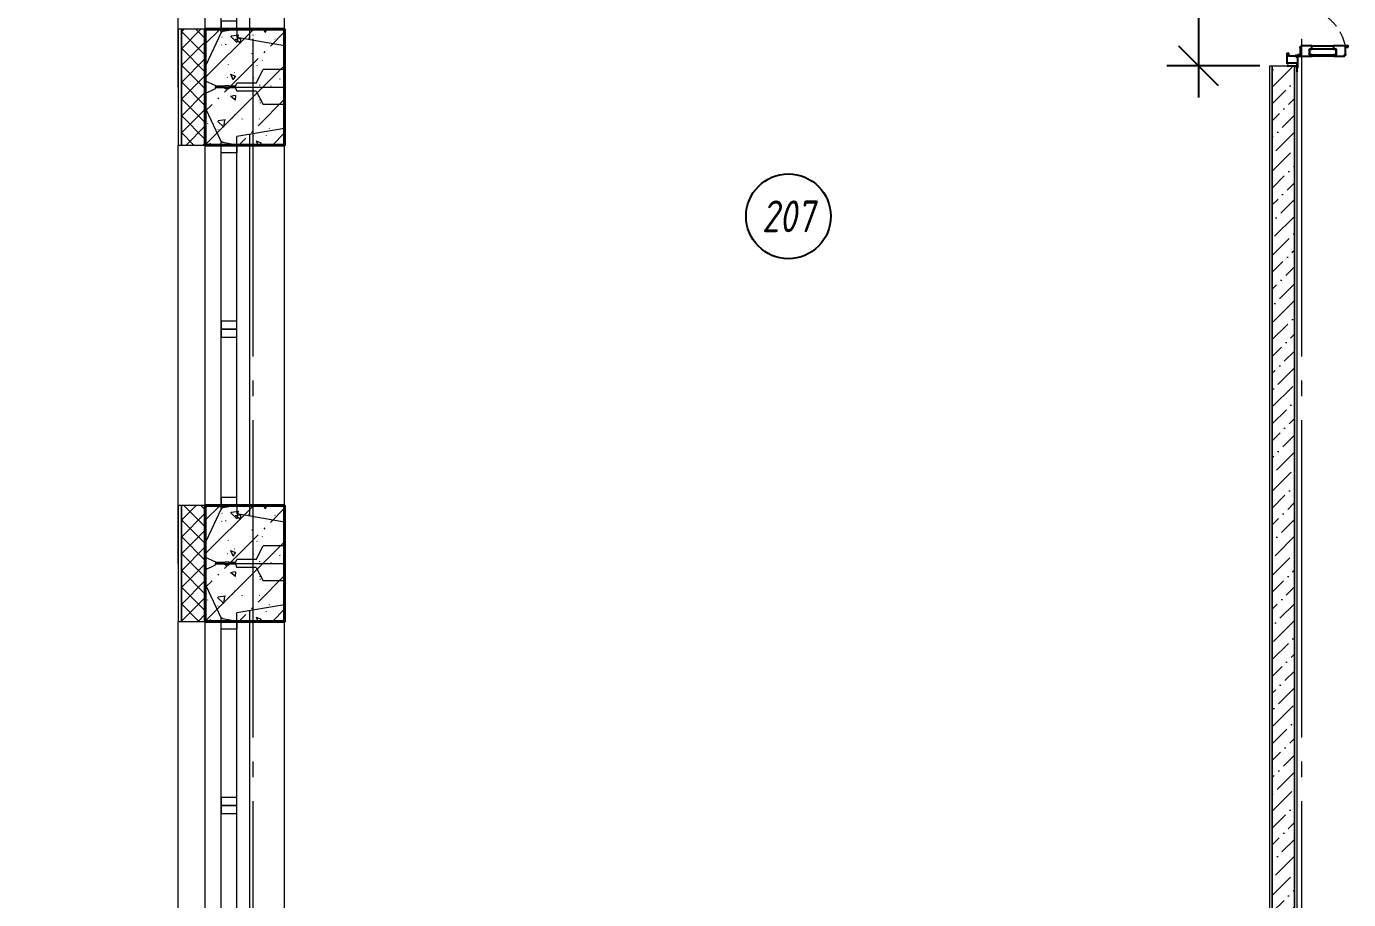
# Model space of a CAD drawing. Header units: millimetres. Extents: x -85420 to 1195317, y -69347 to 470418.
# Drawn here: x 429121 to 437442, y 19459 to 24958 of the extents above; entities that cross this region are included whole.
import ezdxf
from ezdxf import colors
from ezdxf.entities.mleader import LeaderData, LeaderLine
from ezdxf.enums import TextEntityAlignment as Align
from ezdxf.math import Vec2, Vec3

# ---------------------------------------------------------------- set-up
doc = ezdxf.new("R2010")
doc.units = ezdxf.units.MM
for name, pattern in [('GOST2.303 6', [12, 8, -1.5, 1, -1.5]), ('ГОСТ 2.303 4', [7, 5, -2, 0]), ('ГОСТ 2.303 5', [24, 20, -1.5, 1, -1.5]), ('осевая', [50.8, 31.75, -6.35, 6.35, -6.35])]:
    doc.linetypes.add(name, pattern=pattern)
for name, color, linetype, lineweight in [('+АР_Осевые линии', 252, 'GOST2.303 6', 9), ('+АР_Стены внутренние', 250, 'Continuous', 18), ('АР_Окна', 4, 'Continuous', 9), ('АР_Отметки', 7, 'Continuous', 5), ('АР_Сущ Несущая стена', 250, 'Continuous', 50), ('АР_штриховка несущих стен', 250, 'Continuous', 0), ('СПДС_+АР_Стены', 250, 'Continuous', 20), ('СПДС_РАЗМЕРЫ', 252, 'Continuous', 0), ('стены', 7, 'Continuous', 40), ('ТОНКАЯ', 253, 'Continuous', 0), ('ЭКСПЛИКАЦИЯ', 7, 'Continuous', 5)]:
    doc.layers.add(name, color=color, linetype=linetype, lineweight=lineweight)
doc.layers.add('ОСИ', color=7, linetype='осевая', lineweight=13, true_color=0x999999)
doc.styles.add('ISOCPEUR', font='', dxfattribs={"height": 250})
doc.styles.add('ГОСТ 2.304', font='CS_Gost2304.shx', dxfattribs={"oblique": 10})
doc.styles.get('ISOCPEUR').set_extended_font_data('ISOCPEUR', italic=True)
doc.linetypes.add('Ground1', pattern='A,12,[130,ltypeshp.shx,S=3,R=-150,X=0,Y=-2.598],3,[130,ltypeshp.shx,S=3,R=-150,X=0,Y=-2.598],3,[130,ltypeshp.shx,S=3,R=-150,X=0,Y=-2.598],0', length=18)
doc.dimstyles.new('СПДС', dxfattribs={"dimscale": 100, "dimtxt": 2.5, "dimasz": 2.5, "dimexe": 2, "dimexo": 0.625, "dimgap": 1, "dimtad": 1, "dimdec": 0, "dimrnd": 5, "dimtxsty": 'ГОСТ 2.304', "dimblk": 'OBLIQUE', "dimblk1": 'OBLIQUE', "dimblk2": 'OBLIQUE', "dimcen": 2.5, "dimdle": 2, "dimadec": 0, "dimazin": 2, "dimtfac": 0.75, "dimtdec": 4, "dimtmove": 1, "dimatfit": 3, "dimfxl": 1, "dimtfill": 1, "dimtolj": 1, "dimarcsym": 1})
pattern_1 = [(45, (0, 0), (-53.033009, 53.033009), []), (135, (0, 0), (-53.033009, -53.033009), [])]

# ---------------------------------------------------------------- blocks, each defined once
blk = doc.blocks.new('_Oblique')
at = {"color": 0, "linetype": 'ByBlock', "lineweight": -2}
blk.add_line((-0.5, -0.5), (0.5, 0.5), dxfattribs=at)
blk = doc.blocks.new('*D319')
at = {"layer": 'Defpoints', "color": 0, "ltscale": 100, "transparency": 16777216}
for p in [(436946.4, 26211.4), (436497.2, 24710.4), (436946.4, 24710.4)]:
    blk.add_point(p, dxfattribs=at)
at = {"layer": 'СПДС_РАЗМЕРЫ', "color": 0, "lineweight": -2, "ltscale": 100, "transparency": 16777216}
for p, q in [((436497.2, 26411.4), (436497.2, 24510.4)), ((436883.9, 26211.4), (436297.2, 26211.4)), ((436883.9, 24710.4), (436297.2, 24710.4))]:
    blk.add_line(p, q, dxfattribs=at)
at = {"layer": 'СПДС_РАЗМЕРЫ', "color": 0, "lineweight": -2, "ltscale": 100, "transparency": 16777216, "xscale": 250, "yscale": 250, "zscale": 250}
for p, rotation in [((436497.2, 26211.4), 90), ((436497.2, 24710.4), 270)]:
    blk.add_blockref('_Oblique', p, dxfattribs=dict(at, rotation=rotation))
at = {"layer": 'СПДС_РАЗМЕРЫ', "color": 0, "ltscale": 100, "transparency": 16777216, "insert": (436267.1, 25460.9), "char_height": 250, "attachment_point": 5, "rotation": 90, "style": 'ГОСТ 2.304', "bg_fill": 3, "box_fill_scale": 1.1, "bg_fill_color": 256, "bg_fill_true_color": 13158600, "bg_fill_transparency": 0}
blk.add_mtext('\\A1;1500', dxfattribs=at)
blk = doc.blocks.new('НП 3033')
at = {"layer": 'АР_Окна', "ltscale": 100}
for p, q in [((365, 500), (2635, 500)), ((365, 400), (2635, 400)), ((365, 300), (2635, 300)), ((365, 220), (2635, 220)), ((365, 0), (2635, 0))]:
    blk.add_line(p, q, dxfattribs=at)
for points in [[(365, 300), (365, 500), (365, 670), (2635, 670), (2635, 300)], [(365, 300), (415, 300), (415, 400), (365, 400)], [(1450, 400), (1425, 400), (1425, 300), (1450, 300), (1475, 300), (1475, 400), (1437.5, 400)], [(1500, 400), (1475, 400), (1475, 300), (1500, 300), (1525, 300), (1525, 400), (1487.5, 400)], [(2635, 300), (2585, 300), (2585, 400), (2635, 400)]]:
    blk.add_lwpolyline(points, dxfattribs=at)
at = {"layer": 'СПДС_+АР_Стены', "ltscale": 100}
for points in [[(0, 670), (0, 670), (365, 670), (365, 670)], [(3000, 670), (3000, 670), (2635, 670), (2635, 670)]]:
    blk.add_lwpolyline(points, dxfattribs=at)
at = {"layer": 'стены', "ltscale": 100}
for p, q in [((2960, 500), (2860, 500)), ((0, 0), (0, 0))]:
    blk.add_line(p, q, dxfattribs=at)
at = {"layer": 'стены', "lineweight": 30, "ltscale": 100}
blk.add_lwpolyline([(0, 0), (365, 0), (365, 500), (0, 500)], dxfattribs=at)
at = {"layer": 'стены', "ltscale": 100}
blk.add_lwpolyline([(3000, 500), (2635, 500), (2635, 0), (3000, 0)], dxfattribs=at)
blk = doc.blocks.new('обследование 2 этаж 1245')
at = {"layer": 'ТОНКАЯ', "ltscale": 100}
for p, q in [((-10940, -46820), (-10940, -44100)), ((-10660, -46661.9), (-10660, -44258.1)), ((-10440, -46700), (-10440, -44220)), ((-10840, -46617), (-10840, -44303)), ((-10740, -46595), (-10740, -44325)), ((-10740, -46595), (-10830, -46610)), ((-10740, -46595), (-10740, -46648)), ((-10840, -46617), (-10935, -46818)), ((-10830, -46610), (-10840, -46617)), ((-10440, -46700), (-10740, -46648)), ((-10440, -46700), (-10440, -46850)), ((-10935, -46818), (-10940, -46820)), ((-10940, -46920), (-10940, -46820)), ((-10940, -46920), (-10875, -46950)), ((-10620, -46935), (-10575, -46850)), ((-10440, -46850), (-10575, -46850)), ((-10440, -46960), (-10440, -46850)), ((-10940, -47000), (-10875, -46970)), ((-10940, -47000), (-10940, -47100)), ((-10875, -46950), (-10875, -46955)), ((-10818, -46955), (-10875, -46955)), ((-10875, -46955), (-10875, -46960)), ((-10818, -46960), (-10875, -46960)), ((-10875, -46960), (-10440, -46960)), ((-10818, -46960), (-10875, -46960)), ((-10875, -46965), (-10875, -46960)), ((-10875, -46960), (-10440, -46960)), ((-10875, -46970), (-10875, -46965)), ((-10818, -46965), (-10875, -46965)), ((-10818, -46955), (-10813, -46950)), ((-10818, -46965), (-10813, -46970)), ((-10813, -46950), (-10793, -46950)), ((-10813, -46970), (-10793, -46970)), ((-10793, -46950), (-10788, -46955)), ((-10793, -46970), (-10788, -46965)), ((-10750, -46955), (-10788, -46955)), ((-10750, -46965), (-10788, -46965)), ((-10750, -46955), (-10740, -46935)), ((-10750, -46965), (-10740, -46985)), ((-10620, -46935), (-10740, -46935)), ((-10620, -46985), (-10740, -46985)), ((-10620, -46985), (-10575, -47070)), ((-10440, -46960), (-10440, -47070)), ((-10440, -47070), (-10575, -47070)), ((-10440, -47220), (-10440, -47070)), ((-10940, -49820), (-10940, -47100)), ((-10935, -47102), (-10940, -47100)), ((-10840, -47303), (-10935, -47102)), ((-10440, -47220), (-10740, -47272)), ((-10660, -49661.9), (-10660, -47258.1)), ((-10440, -49700), (-10440, -47220)), ((-10840, -49617), (-10840, -47303)), ((-10830, -47310), (-10840, -47303)), ((-10740, -47325), (-10830, -47310)), ((-10740, -47325), (-10740, -47272)), ((-10740, -49595), (-10740, -47325)), ((-10840, -49617), (-10935, -49818)), ((-10830, -49610), (-10840, -49617)), ((-10740, -49595), (-10830, -49610)), ((-10740, -49595), (-10740, -49648)), ((-10440, -49700), (-10740, -49648)), ((-10440, -49700), (-10440, -49850)), ((-10935, -49818), (-10940, -49820)), ((-10940, -49920), (-10940, -49820)), ((-10940, -49920), (-10875, -49950)), ((-10620, -49935), (-10575, -49850)), ((-10440, -49850), (-10575, -49850)), ((-10440, -49960), (-10440, -49850)), ((-10940, -50000), (-10875, -49970)), ((-10940, -50000), (-10940, -50100)), ((-10875, -49950), (-10875, -49955)), ((-10818, -49955), (-10875, -49955)), ((-10875, -49955), (-10875, -49960)), ((-10818, -49960), (-10875, -49960)), ((-10875, -49960), (-10440, -49960)), ((-10818, -49960), (-10875, -49960)), ((-10875, -49965), (-10875, -49960)), ((-10875, -49960), (-10440, -49960)), ((-10875, -49970), (-10875, -49965)), ((-10818, -49965), (-10875, -49965)), ((-10818, -49955), (-10813, -49950)), ((-10818, -49965), (-10813, -49970)), ((-10813, -49950), (-10793, -49950)), ((-10813, -49970), (-10793, -49970)), ((-10793, -49950), (-10788, -49955)), ((-10793, -49970), (-10788, -49965)), ((-10750, -49955), (-10788, -49955)), ((-10750, -49965), (-10788, -49965)), ((-10750, -49955), (-10740, -49935)), ((-10750, -49965), (-10740, -49985)), ((-10620, -49935), (-10740, -49935)), ((-10620, -49985), (-10740, -49985)), ((-10620, -49985), (-10575, -50070)), ((-10440, -49960), (-10440, -50070)), ((-10440, -50070), (-10575, -50070)), ((-10440, -50220), (-10440, -50070)), ((-10940, -52820), (-10940, -50100)), ((-10935, -50102), (-10940, -50100)), ((-10840, -50303), (-10935, -50102)), ((-10440, -50220), (-10740, -50272)), ((-10440, -52700), (-10440, -50220)), ((-10840, -52617), (-10840, -50303)), ((-10830, -50310), (-10840, -50303)), ((-10740, -50325), (-10830, -50310)), ((-10740, -50325), (-10740, -50272)), ((-10740, -52595), (-10740, -50325)), ((-10660, -52661.9), (-10660, -50258.1))]:
    blk.add_line(p, q, dxfattribs=at)
blk = doc.blocks.new('A$C314F1C93')
at = {"layer": '+АР_Осевые линии', "linetype": 'ГОСТ 2.303 5', "lineweight": 0, "ltscale": 100}
for p, q in [((140, 64752.7), (140, -9752.2)), ((6740, 64752.7), (6740, -9752.2))]:
    blk.add_line(p, q, dxfattribs=at)
blk = doc.blocks.new('_DotSmall')
at = {"color": 0, "linetype": 'ByBlock', "const_width": 0.5}
blk.add_lwpolyline([(-0.0625, 0, 1), (0.0625, 0, 1)], format="xyb", close=True, dxfattribs=at)
blk = doc.blocks.new('АР план')
at = {"layer": 'АР_Отметки', "lineweight": 9}
ml = blk.add_multileader_mtext('Standard', dxfattribs=at)
ml.set_content('+3,950', color=256, style='ISOCPEUR')
ml.set_leader_properties(color=256, linetype='Continuous', lineweight=-1)
ml.set_arrow_properties(name='DOTSMALL')
ml.build(insert=Vec2(0, 0))
ml.multileader.update_dxf_attribs({"has_text_frame": 1, "text_left_attachment_type": 4, "text_right_attachment_type": 4, "dogleg_length": 100, "arrow_head_size": 180})
ctx = ml.context
ctx.base_point, ctx.char_height, ctx.arrow_head_size, ctx.landing_gap_size, ctx.plane_origin = Vec3(653061.3, 32239.7), 250, 180, 50, Vec3(652979.9, 30972.2)
ctx.left_attachment, ctx.right_attachment = 4, 4
notes = []
notes.append((ctx, [(0, (0, 0, 0), (0, 0), (1, 0), 1, [])]))
ctx.mtext.insert, ctx.mtext.width, ctx.mtext.line_spacing_style, ctx.mtext.flow_direction = Vec3(653111.3, 32573.1), 852.697, 2, 5
ml = blk.add_multileader_mtext('Standard', dxfattribs=at)
ml.set_content('+1,975', color=256, style='ISOCPEUR')
ml.set_leader_properties(color=256, linetype='Continuous', lineweight=-1)
ml.set_arrow_properties(name='DOTSMALL')
ml.build(insert=Vec2(0, 0))
ml.multileader.update_dxf_attribs({"has_text_frame": 1, "text_left_attachment_type": 4, "text_right_attachment_type": 4, "dogleg_length": 100, "arrow_head_size": 180})
ctx = ml.context
ctx.base_point, ctx.char_height, ctx.arrow_head_size, ctx.landing_gap_size, ctx.plane_origin = Vec3(652749.3, 27128.7), 250, 180, 50, Vec3(655881.4, 25957)
ctx.left_attachment, ctx.right_attachment = 4, 4
notes.append((ctx, [(0, (0, 0, 0), (0, 0), (1, 0), 1, [])]))
ctx.mtext.insert, ctx.mtext.width, ctx.mtext.line_spacing_style, ctx.mtext.flow_direction = Vec3(652799.3, 27528.7), 852.697, 2, 5
ml = blk.add_multileader_mtext('Standard', dxfattribs=at)
ml.set_content('+2,410', color=256, style='ISOCPEUR')
ml.set_leader_properties(color=256, linetype='Continuous', lineweight=-1)
ml.set_arrow_properties(name='DOTSMALL')
ml.build(insert=Vec2(0, 0))
ml.multileader.update_dxf_attribs({"has_text_frame": 1, "text_left_attachment_type": 4, "text_right_attachment_type": 4, "dogleg_length": 100, "arrow_head_size": 180})
ctx = ml.context
ctx.base_point, ctx.char_height, ctx.arrow_head_size, ctx.landing_gap_size, ctx.plane_origin = Vec3(649667.1, 15695.9), 250, 180, 50, Vec3(647505.9, 15104.7)
ctx.left_attachment, ctx.right_attachment = 4, 4
notes.append((ctx, [(0, (0, 0, 0), (0, 0), (1, 0), 1, [])]))
ctx.mtext.insert, ctx.mtext.width, ctx.mtext.line_spacing_style, ctx.mtext.flow_direction = Vec3(649717.1, 16029.2), 852.697, 2, 5
for ctx, leaders in notes:
    for number, flags, end, landing, length, lines in leaders:
        leader = LeaderData()
        leader.index, (leader.has_last_leader_line, leader.has_dogleg_vector, leader.attachment_direction) = number, flags
        leader.last_leader_point, leader.dogleg_vector, leader.dogleg_length = Vec3(end), Vec3(landing), length
        for number, points, colour, breaks in lines:
            line = LeaderLine()
            line.index, line.vertices, line.color, line.breaks = number, Vec3.list(points), colors.encode_raw_color(colour), breaks
            leader.lines.append(line)
        ctx.leaders.append(leader)

msp = doc.modelspace()

# ---------------------------------------------------------------- block references
at = {"layer": 'ОСИ', "ltscale": 40}
msp.add_blockref('A$C314F1C93', (430406.4, 15326.4, 0), dxfattribs=at)

# ---------------------------------------------------------------- next in the draw order: hatches: boundary and pattern name
at = {"layer": 'АР_штриховка несущих стен', "lineweight": 0}
h = msp.add_hatch(dxfattribs=at)
h.set_pattern_fill('FP_1', color=256, angle=90, style=0, pattern_type=2)
h.set_pattern_definition([(225, (208738.74, 413007.94), (212.13203, -212.13203), [300, -50, 10, -50]), (225, (208526.74, 413007.94), (212.13203, -212.13203), []), (140, (208738.74, 413007.94), (31.37587, 358.6306), [37.5, -412.5]), (85, (208738.74, 413007.94), (-376.09568, -69.3761), [30, -330]), (190.451, (208741.35, 413037.82), (-344.71734, 289.2568), [31.87, -350.571]), (136.184, (208638.74, 413007.94), (82.7615, 533.61997), [56.25, -618.75]), (186.636, (208645.64, 413052.4), (-487.0622, 467.3284), [47.805, -525.856]), (81.184, (208638.74, 413007.94), (-487.05805, 467.33264), [45, -495]), (111, (208663.74, 413057.94), (201.30952, 298.45407), [37.5, -412.5]), (56, (208663.74, 413057.94), (-362.5749, 121.6571), [30, -330]), (161.451, (208680.5, 413082.8), (-161.2621, 420.11198), [31.87, -350.571]), (127.5, (208738.74, 413007.94), (-166.446927, 6.079928), [3.353, -322.647, 3.353, -331.647, -331.25]), (127.5, (208738.74, 413007.94), (-166.446927, 6.079928), [-661, 3.353, -327.897]), (97.5, (208738.74, 413007.94), (-197.205856, 131.53477), [3.353, -187.647, 3.353, -315.147, -126.25]), (97.5, (208738.74, 413007.94), (-197.205856, 131.53477), [-509.5, 3.353, -122.897]), (57.5, (208738.74, 412896.44), (11.277436, 266.91122), [3.353, -121.647, 3.353, -386.647, -517.5]), (57.5, (208738.74, 412896.44), (11.277436, 266.91122), [-515, 3.353, -514.147]), (47.5, (208738.74, 412846.44), (-50.05249, 291.59308), [3.353, -159.147, 3.353, -255.647, -367.5]), (47.5, (208738.74, 412846.44), (-50.05249, 291.59308), [-421.5, 3.353, -364.147])])
h.paths.add_polyline_path([(430246.4, 24211.4), (430746.4, 24211.4), (430746.4, 24941.4), (430246.4, 24941.4)])
h = msp.add_hatch(dxfattribs=at)
h.set_pattern_fill('FP_1', color=256, angle=90, style=0, pattern_type=2)
h.set_pattern_definition([(225, (208738.74, 410007.94), (212.13203, -212.13203), [300, -50, 10, -50]), (225, (208526.74, 410007.94), (212.13203, -212.13203), []), (140, (208738.74, 410007.94), (31.37587, 358.6306), [37.5, -412.5]), (85, (208738.74, 410007.94), (-376.09568, -69.3761), [30, -330]), (190.451, (208741.35, 410037.82), (-344.71734, 289.2568), [31.87, -350.571]), (136.184, (208638.74, 410007.94), (82.7615, 533.61997), [56.25, -618.75]), (186.636, (208645.64, 410052.4), (-487.0622, 467.3284), [47.805, -525.856]), (81.184, (208638.74, 410007.94), (-487.05805, 467.33264), [45, -495]), (111, (208663.74, 410057.94), (201.30952, 298.45407), [37.5, -412.5]), (56, (208663.74, 410057.94), (-362.5749, 121.6571), [30, -330]), (161.451, (208680.5, 410082.8), (-161.2621, 420.11198), [31.87, -350.571]), (127.5, (208738.74, 410007.94), (-166.446927, 6.079928), [3.353, -322.647, 3.353, -331.647, -331.25]), (127.5, (208738.74, 410007.94), (-166.446927, 6.079928), [-661, 3.353, -327.897]), (97.5, (208738.74, 410007.94), (-197.205856, 131.53477), [3.353, -187.647, 3.353, -315.147, -126.25]), (97.5, (208738.74, 410007.94), (-197.205856, 131.53477), [-509.5, 3.353, -122.897]), (57.5, (208738.74, 409896.44), (11.277436, 266.91122), [3.353, -121.647, 3.353, -386.647, -517.5]), (57.5, (208738.74, 409896.44), (11.277436, 266.91122), [-515, 3.353, -514.147]), (47.5, (208738.74, 409846.44), (-50.05249, 291.59308), [3.353, -159.147, 3.353, -255.647, -367.5]), (47.5, (208738.74, 409846.44), (-50.05249, 291.59308), [-421.5, 3.353, -364.147])])
h.paths.add_polyline_path([(430246.4, 21211.4), (430746.4, 21211.4), (430746.4, 21941.4), (430246.4, 21941.4)])
at = {"layer": 'СПДС_+АР_Стены', "lineweight": 9, "ltscale": 100}
h = msp.add_hatch(dxfattribs=at)
h.set_pattern_fill('НЕМЕТАЛЛИЧЕСКИЕ МАТЕРИАЛЫ', color=256, scale=30, style=0, pattern_type=2)
h.set_pattern_definition(pattern_1)
h.paths.add_polyline_path([(430096.4, 24941.4), (430096.4, 24211.4), (430246.4, 24211.4), (430246.4, 24941.4)], flags=0)
h = msp.add_hatch(dxfattribs=at)
h.set_pattern_fill('НЕМЕТАЛЛИЧЕСКИЕ МАТЕРИАЛЫ', color=256, scale=30, style=0, pattern_type=2)
h.set_pattern_definition(pattern_1)
h.paths.add_polyline_path([(430096.4, 21941.4), (430096.4, 21211.4), (430246.4, 21211.4), (430246.4, 21941.4)], flags=0)

# ---------------------------------------------------------------- next in the draw order: linework, layer by layer
at = {"layer": '+АР_Стены внутренние', "ltscale": 100}
msp.add_lwpolyline([(437116.4, 24710.4), (437116.4, 18176.4), (437101.4, 18176.4), (437101.4, 24710.4), (437116.4, 24710.4)], close=True, dxfattribs=at)
for p, q in [((437210.4, 24835.4), (437347.3, 24835.4)), ((437349.3, 24771.4), (437212.4, 24771.4))]:
    msp.add_line(p, q)
for points in [[(437120.4, 24779.4), (437120.4, 24771.4), (437212.4, 24771.4), (437212.4, 24778.5), (437196.4, 24778.5), (437196.4, 24814.4), (437210.4, 24814.4), (437210.4, 24835.4), (437144.3, 24835.4), (437144.3, 24827.5), (437134.3, 24827.4), (437134.3, 24825.9), (437137.4, 24825.9), (437137.4, 24773.1), (437128.3, 24773.1), (437128.3, 24779.4)], [(437363.3, 24814.4), (437196.4, 24814.4), (437196.4, 24778.5), (437363.3, 24778.5)], [(437439.3, 24827.5), (437439.3, 24835.4), (437347.3, 24835.4), (437347.3, 24814.4), (437363.3, 24814.4), (437363.3, 24778.5), (437349.3, 24778.5), (437349.3, 24771.4), (437415.4, 24771.4), (437415.4, 24779.4), (437425.3, 24779.4), (437425.3, 24781), (437422.3, 24781), (437422.3, 24833.7), (437431.4, 24833.7), (437431.4, 24827.5)], [(437056.3, 24722.4), (437056.3, 24790.4), (437064.3, 24790.4), (437064.3, 24773.4), (437110.8, 24773.4), (437110.8, 24776.4), (437112.4, 24776.4), (437112.4, 24766.4), (437120.4, 24766.4), (437120.4, 24698.4), (437116.4, 24698.4), (437116.4, 24706.4), (437118.8, 24706.4), (437118.8, 24727.4), (437060.2, 24727.4), (437060.2, 24722.4)]]:
    msp.add_lwpolyline(points, close=True)
at = {"color": 1, "linetype": 'Ground1'}
msp.add_lwpolyline([(437056.3, 24710.4), (437116.4, 24710.4), (437116.4, 24671.5)], dxfattribs=at)
at = {"linetype": 'ГОСТ 2.303 4', "lineweight": 5, "ltscale": 20}
msp.add_arc((437120.4, 24771.4), 308.3, 11.34756, 90, dxfattribs=at)
at = {"layer": 'СПДС_+АР_Стены', "ltscale": 100}
for points in [[(430096.4, 24211.4), (430096.4, 24941.4), (430076.4, 24941.4), (430076.4, 24211.4), (430096.4, 24211.4)], [(430096.4, 24941.4), (430096.4, 24211.4), (430246.4, 24211.4), (430246.4, 24941.4), (430096.4, 24941.4)], [(430096.4, 21211.4), (430096.4, 21941.4), (430076.4, 21941.4), (430076.4, 21211.4), (430096.4, 21211.4)], [(430096.4, 21941.4), (430096.4, 21211.4), (430246.4, 21211.4), (430246.4, 21941.4), (430096.4, 21941.4)]]:
    msp.add_lwpolyline(points, close=True, dxfattribs=at)
at = {"layer": 'стены', "ltscale": 100, "elevation": 0}
for points in [[(430746.4, 24941.4), (430246.4, 24941.4), (430246.4, 24211.4), (430746.4, 24211.4)], [(430746.4, 21941.4), (430246.4, 21941.4), (430246.4, 21211.4), (430746.4, 21211.4)]]:
    msp.add_lwpolyline(points, close=True, dxfattribs=at)
at = {"layer": 'ЭКСПЛИКАЦИЯ', "linetype": 'Continuous', "lineweight": 25, "ltscale": 100}
msp.add_circle((433916.9, 23762.3), 266.7, dxfattribs=at)

# ---------------------------------------------------------------- next in the draw order: block references
at = {"layer": 'АР_Сущ Несущая стена', "rotation": 90}
for p in [(430746.4, 24576.4, 0), (430746.4, 21576.4, 0), (430746.4, 18576.4, 0)]:
    msp.add_blockref('НП 3033', p, dxfattribs=at)
at = {"layer": 'ТОНКАЯ', "ltscale": 200}
msp.add_blockref('обследование 2 этаж 1245', (441186.4, 71536.4, 0), dxfattribs=at)

# ---------------------------------------------------------------- next in the draw order: texts
at = {"layer": 'ЭКСПЛИКАЦИЯ', "linetype": 'Continuous', "lineweight": 25, "ltscale": 100, "style": 'ГОСТ 2.304', "oblique": 10}
msp.add_text('207', height=200, dxfattribs=at).set_placement((433916.9, 23762.3), align=Align.MIDDLE_CENTER)

# ---------------------------------------------------------------- next in the draw order: dimensions: what is measured, and where the dimension line sits
at = {"layer": 'СПДС_РАЗМЕРЫ', "ltscale": 100}
dim = msp.add_linear_dim(base=(436497.2, 24710.4, 0), p1=(436946.4, 26211.4, 0), p2=(436946.4, 24710.4, 0), angle=90, dimstyle='СПДС', dxfattribs=at)
dim.commit()
dim.dimension.update_dxf_attribs({"geometry": '*D319', "text_midpoint": (436267.1, 25460.9, 0)})

# ---------------------------------------------------------------- next in the draw order: hatches: boundary and pattern name
at = {"layer": '+АР_Стены внутренние', "lineweight": 0, "ltscale": 100}
h = msp.add_hatch(dxfattribs=at)
h.set_pattern_fill('БЕТОН И ИЗДЕЛИЯ ИЗ НЕГО', color=256, scale=30, style=0, pattern_type=2)
h.set_pattern_definition([(45, (0, 0), (39.774756, 145.840774), [187.5, -40.5, 0, -40.5])])
h.paths.add_polyline_path([(437101.4, 24710.4), (437101.4, 18176.4), (436961.4, 18176.4), (436961.4, 24710.4)], flags=0)

# ---------------------------------------------------------------- next in the draw order: linework, layer by layer
at = {"layer": '+АР_Стены внутренние', "ltscale": 100}
msp.add_lwpolyline([(436946.4, 18656.4), (436946.4, 24710.4), (436961.4, 24710.4), (436961.4, 18176.4), (436946.4, 18176.4), (436946.4, 18486.4)], dxfattribs=at)
msp.add_lwpolyline([(437101.4, 24710.4), (437101.4, 18176.4), (436961.4, 18176.4), (436961.4, 24710.4), (437101.4, 24710.4)], close=True, dxfattribs=at)

# ---------------------------------------------------------------- next in the draw order: block references
at = {"color": 12, "true_color": 0xe00000}
msp.add_blockref('АР план', (-85419.9, 14341.6), dxfattribs=at)

# ---------------------------------------------------------------- next in the draw order: leaders
at = {"layer": 'АР_Отметки', "lineweight": 9}
ml = msp.add_multileader_mtext('Standard', dxfattribs=at)
ml.set_content('+2,410', color=256, style='ISOCPEUR')
ml.set_leader_properties(color=256, linetype='Continuous', lineweight=-1)
ml.set_arrow_properties(name='DOTSMALL')
ml.build(insert=Vec2(0, 0))
ml.multileader.update_dxf_attribs({"has_text_frame": 1, "text_left_attachment_type": 4, "text_right_attachment_type": 4, "dogleg_length": 100, "arrow_head_size": 180})
ctx = ml.context
ctx.base_point, ctx.char_height, ctx.arrow_head_size, ctx.landing_gap_size, ctx.plane_origin = Vec3(703103, 29209.7), 250, 180, 50, Vec3(700941.8, 28618.5)
ctx.left_attachment, ctx.right_attachment = 4, 4
notes = []
notes.append((ctx, [(0, (0, 0, 0), (0, 0), (1, 0), 1, [])]))
ctx.mtext.insert, ctx.mtext.width, ctx.mtext.line_spacing_style, ctx.mtext.flow_direction = Vec3(703153, 29543.1), 852.697, 2, 5
ml = msp.add_multileader_mtext('Standard', dxfattribs=at)
ml.set_content('+2,410', color=256, style='ISOCPEUR')
ml.set_leader_properties(color=256, linetype='Continuous', lineweight=-1)
ml.set_arrow_properties(name='DOTSMALL')
ml.build(insert=Vec2(0, 0))
ml.multileader.update_dxf_attribs({"has_text_frame": 1, "text_left_attachment_type": 4, "text_right_attachment_type": 4, "dogleg_length": 100, "arrow_head_size": 180})
ctx = ml.context
ctx.base_point, ctx.char_height, ctx.arrow_head_size, ctx.landing_gap_size, ctx.plane_origin = Vec3(703103, 29209.7), 250, 180, 50, Vec3(700941.8, 28618.5)
ctx.left_attachment, ctx.right_attachment = 4, 4
notes.append((ctx, [(0, (0, 0, 0), (0, 0), (1, 0), 1, [])]))
ctx.mtext.insert, ctx.mtext.width, ctx.mtext.line_spacing_style, ctx.mtext.flow_direction = Vec3(703153, 29543.1), 852.697, 2, 5
ml = msp.add_multileader_mtext('Standard', dxfattribs=at)
ml.set_content('+3,950', color=256, style='ISOCPEUR')
ml.set_leader_properties(color=256, linetype='Continuous', lineweight=-1)
ml.set_arrow_properties(name='DOTSMALL')
ml.build(insert=Vec2(0, 0))
ml.multileader.update_dxf_attribs({"has_text_frame": 1, "text_left_attachment_type": 4, "text_right_attachment_type": 4, "dogleg_length": 100, "arrow_head_size": 180})
ctx = ml.context
ctx.base_point, ctx.char_height, ctx.arrow_head_size, ctx.landing_gap_size, ctx.plane_origin = Vec3(701417.3, 23704), 250, 180, 50, Vec3(701335.9, 22436.5)
ctx.left_attachment, ctx.right_attachment = 4, 4
notes.append((ctx, [(0, (0, 0, 0), (0, 0), (1, 0), 1, [])]))
ctx.mtext.insert, ctx.mtext.width, ctx.mtext.line_spacing_style, ctx.mtext.flow_direction = Vec3(701467.3, 24037.4), 852.697, 2, 5
ml = msp.add_multileader_mtext('Standard', dxfattribs=at)
ml.set_content('+3,950', color=256, style='ISOCPEUR')
ml.set_leader_properties(color=256, linetype='Continuous', lineweight=-1)
ml.set_arrow_properties(name='DOTSMALL')
ml.build(insert=Vec2(0, 0))
ml.multileader.update_dxf_attribs({"has_text_frame": 1, "text_left_attachment_type": 4, "text_right_attachment_type": 4, "dogleg_length": 100, "arrow_head_size": 180})
ctx = ml.context
ctx.base_point, ctx.char_height, ctx.arrow_head_size, ctx.landing_gap_size, ctx.plane_origin = Vec3(701417.3, 23704), 250, 180, 50, Vec3(701335.9, 22436.5)
ctx.left_attachment, ctx.right_attachment = 4, 4
notes.append((ctx, [(0, (0, 0, 0), (0, 0), (1, 0), 1, [])]))
ctx.mtext.insert, ctx.mtext.width, ctx.mtext.line_spacing_style, ctx.mtext.flow_direction = Vec3(701467.3, 24037.4), 852.697, 2, 5
for ctx, leaders in notes:
    for number, flags, end, landing, length, lines in leaders:
        leader = LeaderData()
        leader.index, (leader.has_last_leader_line, leader.has_dogleg_vector, leader.attachment_direction) = number, flags
        leader.last_leader_point, leader.dogleg_vector, leader.dogleg_length = Vec3(end), Vec3(landing), length
        for number, points, colour, breaks in lines:
            line = LeaderLine()
            line.index, line.vertices, line.color, line.breaks = number, Vec3.list(points), colors.encode_raw_color(colour), breaks
            leader.lines.append(line)
        ctx.leaders.append(leader)

doc.saveas('drawing.dxf')
